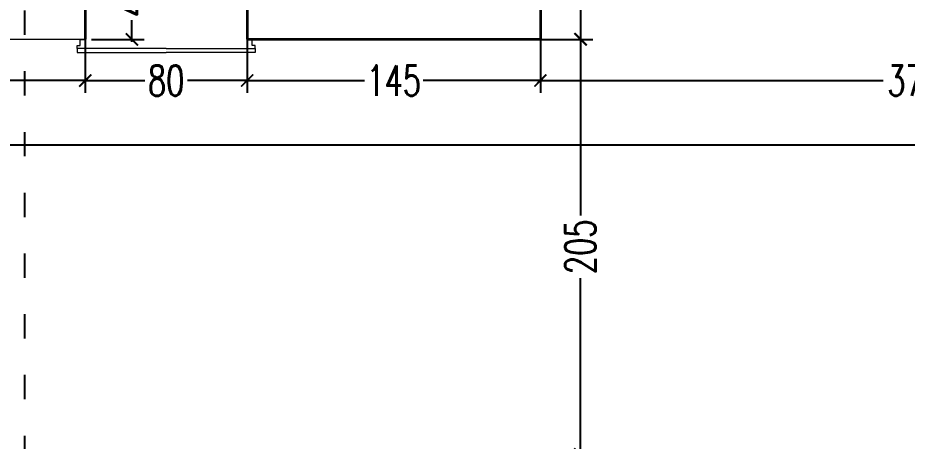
# Model space of a CAD drawing. Header units: centimetres. Extents: x -3207095 to 15275363, y -32656 to 4798027.
# Drawn here: x 678206.7 to 678646.4, y 4471381.7 to 4471590.8 of the extents above; entities that cross this region are included whole.
import ezdxf

# ---------------------------------------------------------------- set-up
doc = ezdxf.new("R2010")
doc.units = ezdxf.units.CM
doc.linetypes.add('ACAD_ISO03W100', pattern=[30, 12, -18])
doc.linetypes.add('DUZ', pattern=[500, 500])
doc.layers.get('0').update_dxf_attribs({"color": 1, "linetype": 'DUZ'})
doc.layers.add('DIM', color=1, linetype='DUZ')
for name, color, linetype, lineweight in [('DUVAR', 7, 'Continuous', 35), ('iç duvar', 7, 'Continuous', 50), ('KAPEN', 151, 'Continuous', 9)]:
    doc.layers.add(name, color=color, linetype=linetype, lineweight=lineweight)
doc.styles.add('DIM', font='ROMANSTW.SHX', dxfattribs={"width": 0.7})
doc.dimstyles.new('1_100', dxfattribs={"dimtxt": 15, "dimasz": 6, "dimexe": 6, "dimexo": 0, "dimgap": 2, "dimtad": 0, "dimdec": 1, "dimzin": 11, "dimdsep": 46, "dimtxsty": 'DIM', "dimblk": 'ARCHTICK', "dimcen": 3, "dimdle": 1.25, "dimclrt": 2, "dimadec": 0, "dimazin": 0, "dimtfac": 1.25, "dimtdec": 1, "dimtix": 1, "dimtofl": 0, "dimtmove": 1, "dimatfit": 3, "dimldrblk": 'ARCHTICK', "dimfxl": 20, "dimfxlon": 1, "dimtolj": 1, "dimtzin": 0, "dimarcsym": 0})

# ---------------------------------------------------------------- blocks, each defined once
blk = doc.blocks.new('_ArchTick')
at = {"color": 0, "linetype": 'ByBlock', "const_width": 0.15}
blk.add_lwpolyline([(-0.5, -0.5), (0.5, 0.5)], dxfattribs=at)
blk = doc.blocks.new('*D338')
at = {"layer": 'Defpoints', "color": 0, "linetype": 'Continuous', "lineweight": 5, "transparency": 16777216}
for p in [(678465.06, 4471580.15), (678465.06, 4471375.15), (678484.83, 4471375.15)]:
    blk.add_point(p, dxfattribs=at)
at = {"layer": 'DIM', "color": 0, "linetype": 'Continuous', "lineweight": -2, "transparency": 16777216}
for p, q in [((678465.06, 4471580.15), (678490.83, 4471580.15)), ((678484.83, 4471581.4), (678484.83, 4471493.15)), ((678484.83, 4471373.9), (678484.83, 4471462.15)), ((678465.06, 4471375.15), (678490.83, 4471375.15))]:
    blk.add_line(p, q, dxfattribs=at)
at = {"layer": 'DIM', "color": 0, "linetype": 'Continuous', "lineweight": -2, "transparency": 16777216, "xscale": 6, "yscale": 6, "zscale": 6}
for p, rotation in [((678484.83, 4471580.15), 90), ((678484.83, 4471375.15), 270)]:
    blk.add_blockref('_ArchTick', p, dxfattribs=dict(at, rotation=rotation))
at = {"layer": 'DIM', "color": 2, "linetype": 'Continuous', "lineweight": 5, "transparency": 16777216, "insert": (678484.83, 4471477.65), "char_height": 15, "attachment_point": 5, "rotation": 90, "style": 'DIM'}
blk.add_mtext('\\A1;205', dxfattribs=at)
blk = doc.blocks.new('*D339')
at = {"layer": 'Defpoints', "color": 0, "linetype": 'Continuous', "lineweight": 5, "transparency": 16777216}
for p in [(678465.06, 4471845.15), (678485.06, 4471845.15), (678465.06, 4471580.15)]:
    blk.add_point(p, dxfattribs=at)
at = {"layer": 'DIM', "color": 0, "linetype": 'Continuous', "lineweight": -2, "transparency": 16777216}
for p, q in [((678465.06, 4471845.15), (678491.06, 4471845.15)), ((678485.06, 4471846.4), (678485.06, 4471728.15)), ((678485.06, 4471578.9), (678485.06, 4471697.15)), ((678465.06, 4471580.15), (678491.06, 4471580.15))]:
    blk.add_line(p, q, dxfattribs=at)
at = {"layer": 'DIM', "color": 0, "linetype": 'Continuous', "lineweight": -2, "transparency": 16777216, "xscale": 6, "yscale": 6, "zscale": 6}
for p, rotation in [((678485.06, 4471845.15), 90), ((678485.06, 4471580.15), 270)]:
    blk.add_blockref('_ArchTick', p, dxfattribs=dict(at, rotation=rotation))
at = {"layer": 'DIM', "color": 2, "linetype": 'Continuous', "lineweight": 5, "transparency": 16777216, "insert": (678485.06, 4471712.65), "char_height": 15, "attachment_point": 5, "rotation": 90, "style": 'DIM'}
blk.add_mtext('\\A1;265', dxfattribs=at)
blk = doc.blocks.new('*D342')
at = {"layer": 'Defpoints', "color": 0, "linetype": 'Continuous', "lineweight": 5, "transparency": 16777216}
for p in [(677580.06, 4471580.15), (678240.06, 4471580.15), (678240.06, 4471559.79)]:
    blk.add_point(p, dxfattribs=at)
at = {"layer": 'DIM', "color": 0, "linetype": 'Continuous', "lineweight": -2, "transparency": 16777216}
for p, q in [((677580.06, 4471579.79), (677580.06, 4471553.79)), ((678240.06, 4471579.79), (678240.06, 4471553.79)), ((677578.81, 4471559.79), (677894.56, 4471559.79)), ((678241.31, 4471559.79), (677925.56, 4471559.79))]:
    blk.add_line(p, q, dxfattribs=at)
at = {"layer": 'DIM', "color": 0, "linetype": 'Continuous', "lineweight": -2, "transparency": 16777216, "xscale": 6, "yscale": 6, "zscale": 6, "rotation": 180}
blk.add_blockref('_ArchTick', (677580.06, 4471559.79), dxfattribs=at)
at = {"layer": 'DIM', "color": 0, "linetype": 'Continuous', "lineweight": -2, "transparency": 16777216, "xscale": 6, "yscale": 6, "zscale": 6}
blk.add_blockref('_ArchTick', (678240.06, 4471559.79), dxfattribs=at)
at = {"layer": 'DIM', "color": 2, "linetype": 'Continuous', "lineweight": 5, "transparency": 16777216, "insert": (677910.06, 4471559.79), "char_height": 15, "attachment_point": 5, "style": 'DIM'}
blk.add_mtext('\\A1;660', dxfattribs=at)
blk = doc.blocks.new('*D343')
at = {"layer": 'Defpoints', "color": 0, "linetype": 'Continuous', "lineweight": 5, "transparency": 16777216}
for p in [(678240.06, 4471580.15), (678320.06, 4471580.15), (678320.06, 4471559.79)]:
    blk.add_point(p, dxfattribs=at)
at = {"layer": 'DIM', "color": 0, "linetype": 'Continuous', "lineweight": -2, "transparency": 16777216}
for p, q in [((678240.06, 4471579.79), (678240.06, 4471553.79)), ((678320.06, 4471579.79), (678320.06, 4471553.79)), ((678238.81, 4471559.79), (678269.56, 4471559.79)), ((678321.31, 4471559.79), (678290.56, 4471559.79))]:
    blk.add_line(p, q, dxfattribs=at)
at = {"layer": 'DIM', "color": 0, "linetype": 'Continuous', "lineweight": -2, "transparency": 16777216, "xscale": 6, "yscale": 6, "zscale": 6, "rotation": 180}
blk.add_blockref('_ArchTick', (678240.06, 4471559.79), dxfattribs=at)
at = {"layer": 'DIM', "color": 0, "linetype": 'Continuous', "lineweight": -2, "transparency": 16777216, "xscale": 6, "yscale": 6, "zscale": 6}
blk.add_blockref('_ArchTick', (678320.06, 4471559.79), dxfattribs=at)
at = {"layer": 'DIM', "color": 2, "linetype": 'Continuous', "lineweight": 5, "transparency": 16777216, "insert": (678280.06, 4471559.79), "char_height": 15, "attachment_point": 5, "style": 'DIM'}
blk.add_mtext('\\A1;80', dxfattribs=at)
blk = doc.blocks.new('*D344')
at = {"layer": 'Defpoints', "color": 0, "linetype": 'Continuous', "lineweight": 5, "transparency": 16777216}
for p in [(678320.06, 4471580.15), (678465.06, 4471580.15), (678465.06, 4471559.79)]:
    blk.add_point(p, dxfattribs=at)
at = {"layer": 'DIM', "color": 0, "linetype": 'Continuous', "lineweight": -2, "transparency": 16777216}
for p, q in [((678320.06, 4471579.79), (678320.06, 4471553.79)), ((678465.06, 4471579.79), (678465.06, 4471553.79)), ((678318.81, 4471559.79), (678378.06, 4471559.79)), ((678466.31, 4471559.79), (678407.06, 4471559.79))]:
    blk.add_line(p, q, dxfattribs=at)
at = {"layer": 'DIM', "color": 0, "linetype": 'Continuous', "lineweight": -2, "transparency": 16777216, "xscale": 6, "yscale": 6, "zscale": 6, "rotation": 180}
blk.add_blockref('_ArchTick', (678320.06, 4471559.79), dxfattribs=at)
at = {"layer": 'DIM', "color": 0, "linetype": 'Continuous', "lineweight": -2, "transparency": 16777216, "xscale": 6, "yscale": 6, "zscale": 6}
blk.add_blockref('_ArchTick', (678465.06, 4471559.79), dxfattribs=at)
at = {"layer": 'DIM', "color": 2, "linetype": 'Continuous', "lineweight": 5, "transparency": 16777216, "insert": (678392.56, 4471559.79), "char_height": 15, "attachment_point": 5, "style": 'DIM'}
blk.add_mtext('\\A1;145', dxfattribs=at)
blk = doc.blocks.new('*D354')
at = {"layer": 'Defpoints', "color": 0, "linetype": 'Continuous', "lineweight": 5, "transparency": 16777216}
for p in [(678240.06, 4471620.15), (678263.13, 4471620.15), (678240.06, 4471580.15)]:
    blk.add_point(p, dxfattribs=at)
at = {"layer": 'DIM', "color": 0, "linetype": 'Continuous', "lineweight": -2, "transparency": 16777216}
for p, q in [((678243.13, 4471620.15), (678269.13, 4471620.15)), ((678263.13, 4471621.4), (678263.13, 4471610.65)), ((678263.13, 4471578.9), (678263.13, 4471589.65)), ((678243.13, 4471580.15), (678269.13, 4471580.15))]:
    blk.add_line(p, q, dxfattribs=at)
at = {"layer": 'DIM', "color": 0, "linetype": 'Continuous', "lineweight": -2, "transparency": 16777216, "xscale": 6, "yscale": 6, "zscale": 6}
for p, rotation in [((678263.13, 4471620.15), 90), ((678263.13, 4471580.15), 270)]:
    blk.add_blockref('_ArchTick', p, dxfattribs=dict(at, rotation=rotation))
at = {"layer": 'DIM', "color": 2, "linetype": 'Continuous', "lineweight": 5, "transparency": 16777216, "insert": (678263.13, 4471600.15), "char_height": 15, "attachment_point": 5, "rotation": 90, "style": 'DIM'}
blk.add_mtext('\\A1;40', dxfattribs=at)
blk = doc.blocks.new('*D391')
at = {"layer": 'Defpoints', "color": 0, "linetype": 'Continuous', "lineweight": 5, "transparency": 16777216}
for p in [(678465.06, 4471580.15), (678835.06, 4471580.15), (678835.06, 4471559.79)]:
    blk.add_point(p, dxfattribs=at)
at = {"layer": 'DIM', "color": 0, "linetype": 'Continuous', "lineweight": -2, "transparency": 16777216}
for p, q in [((678465.06, 4471579.79), (678465.06, 4471553.79)), ((678835.06, 4471579.79), (678835.06, 4471553.79)), ((678463.81, 4471559.79), (678634.56, 4471559.79)), ((678836.31, 4471559.79), (678665.56, 4471559.79))]:
    blk.add_line(p, q, dxfattribs=at)
at = {"layer": 'DIM', "color": 0, "linetype": 'Continuous', "lineweight": -2, "transparency": 16777216, "xscale": 6, "yscale": 6, "zscale": 6, "rotation": 180}
blk.add_blockref('_ArchTick', (678465.06, 4471559.79), dxfattribs=at)
at = {"layer": 'DIM', "color": 0, "linetype": 'Continuous', "lineweight": -2, "transparency": 16777216, "xscale": 6, "yscale": 6, "zscale": 6}
blk.add_blockref('_ArchTick', (678835.06, 4471559.79), dxfattribs=at)
at = {"layer": 'DIM', "color": 2, "linetype": 'Continuous', "lineweight": 5, "transparency": 16777216, "insert": (678650.06, 4471559.79), "char_height": 15, "attachment_point": 5, "style": 'DIM'}
blk.add_mtext('\\A1;370', dxfattribs=at)
blk = doc.blocks.new('*D470')
at = {"layer": 'Defpoints', "color": 0, "linetype": 'Continuous', "lineweight": 5, "transparency": 16777216}
for p in [(677165.06, 4471527.92), (677165.06, 4471527.92), (678835.06, 4471527.92)]:
    blk.add_point(p, dxfattribs=at)
at = {"layer": 'DIM', "color": 0, "linetype": 'Continuous', "lineweight": -2, "transparency": 16777216}
for p, q in [((677165.06, 4471527.92), (677165.06, 4471533.92)), ((678835.06, 4471527.92), (678835.06, 4471533.92)), ((677163.81, 4471527.92), (677980.56, 4471527.92)), ((678836.31, 4471527.92), (678019.56, 4471527.92))]:
    blk.add_line(p, q, dxfattribs=at)
at = {"layer": 'DIM', "color": 0, "linetype": 'Continuous', "lineweight": -2, "transparency": 16777216, "xscale": 6, "yscale": 6, "zscale": 6, "rotation": 180}
blk.add_blockref('_ArchTick', (677165.06, 4471527.92), dxfattribs=at)
at = {"layer": 'DIM', "color": 0, "linetype": 'Continuous', "lineweight": -2, "transparency": 16777216, "xscale": 6, "yscale": 6, "zscale": 6}
blk.add_blockref('_ArchTick', (678835.06, 4471527.92), dxfattribs=at)
at = {"layer": 'DIM', "color": 2, "linetype": 'Continuous', "lineweight": 5, "transparency": 16777216, "insert": (678000.06, 4471527.92), "char_height": 15, "attachment_point": 5, "style": 'DIM'}
blk.add_mtext('\\A1;1670', dxfattribs=at)

msp = doc.modelspace()

# ---------------------------------------------------------------- linework, layer by layer
at = {"color": 232, "linetype": 'ACAD_ISO03W100'}
msp.add_line((678210.06, 4472584.38), (678210.06, 4469325.53), dxfattribs=at)
at = {"layer": 'DUVAR'}
for p, q in [((678465.06, 4471845.15), (678465.06, 4471580.15)), ((678240.06, 4471620.15), (678240.06, 4471580.15)), ((678320.06, 4471620.15), (678320.06, 4471580.15)), ((678465.06, 4471580.15), (678320.06, 4471580.15))]:
    msp.add_line(p, q, dxfattribs=at)
at = {"layer": 'iç duvar', "color": 7, "lineweight": 18}
msp.add_line((678240.06, 4471580.15), (677580.06, 4471580.15), dxfattribs=at)
at = {"layer": 'KAPEN'}
for points in [[(678240.06, 4471575.65), (678236.06, 4471575.65), (678236.06, 4471577.15), (678237.56, 4471577.15), (678237.56, 4471580.15), (678240.06, 4471580.15), (678240.06, 4471575.65)], [(678320.06, 4471575.65), (678324.06, 4471575.65), (678324.06, 4471577.15), (678322.56, 4471577.15), (678322.56, 4471580.15), (678320.06, 4471580.15), (678320.06, 4471575.65)], [(678320.06, 4471575.65), (678324.06, 4471575.65), (678324.06, 4471577.15), (678322.56, 4471577.15), (678322.56, 4471580.15), (678320.06, 4471580.15), (678320.06, 4471575.65)]]:
    msp.add_lwpolyline(points, close=True, dxfattribs=at)
for points in [[(678280.06, 4471575.65), (678236.06, 4471575.65), (678236.06, 4471573.65), (678280.06, 4471573.65)], [(678280.06, 4471575.65), (678324.06, 4471575.65), (678324.06, 4471573.65), (678280.06, 4471573.65)]]:
    msp.add_lwpolyline(points, dxfattribs=at)

# ---------------------------------------------------------------- dimensions: what is measured, and where the dimension line sits
at = {"layer": 'DIM', "linetype": 'Continuous', "lineweight": 5}
for base, p1, p2, picture, middle in [((678485.06, 4471845.15), (678465.06, 4471580.15), (678465.06, 4471845.15), '*D339', (678485.06, 4471712.65)), ((678263.13, 4471620.15), (678240.06, 4471580.15), (678240.06, 4471620.15), '*D354', (678263.13, 4471600.15)), ((678484.83, 4471375.15), (678465.06, 4471580.15), (678465.06, 4471375.15), '*D338', (678484.83, 4471477.65))]:
    dim = msp.add_linear_dim(base=base, p1=p1, p2=p2, angle=90, dimstyle='1_100', dxfattribs=at)
    dim.commit()
    dim.dimension.update_dxf_attribs({"geometry": picture, "text_midpoint": middle})
for base, p1, p2, picture, middle in [((678240.06, 4471559.79), (677580.06, 4471580.15), (678240.06, 4471580.15), '*D342', (677910.06, 4471559.79)), ((678320.06, 4471559.79), (678240.06, 4471580.15), (678320.06, 4471580.15), '*D343', (678280.06, 4471559.79)), ((678465.06, 4471559.79), (678320.06, 4471580.15), (678465.06, 4471580.15), '*D344', (678392.56, 4471559.79)), ((678835.06, 4471559.79), (678465.06, 4471580.15), (678835.06, 4471580.15), '*D391', (678650.06, 4471559.79)), ((677165.06, 4471527.92), (678835.06, 4471527.92), (677165.06, 4471527.92), '*D470', (678000.06, 4471527.92))]:
    dim = msp.add_linear_dim(base=base, p1=p1, p2=p2, dimstyle='1_100', dxfattribs=at)
    dim.commit()
    dim.dimension.update_dxf_attribs({"geometry": picture, "text_midpoint": middle})

doc.saveas('drawing.dxf')
